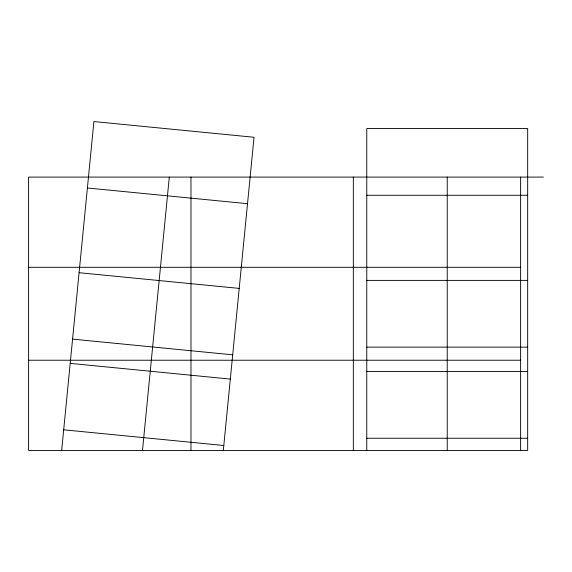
<?xml version="1.0" encoding="UTF-8"?>
<svg xmlns="http://www.w3.org/2000/svg" width="572" height="572" viewBox="0 0 572 572"><rect width="100%" height="100%" fill="white"/><g stroke="black" fill="none" stroke-linecap="round" stroke-linejoin="round"><path stroke-width="0.86" d="M190.969 450.436L190.969 177.091M353.332 450.436L353.332 177.091M61.662 450.436L93.908 121.564L254.032 137.266L223.323 450.436M142.492 450.436L169.298 177.091M543.4 177.091L28.6 177.091L28.6 450.436L527.67 450.436L527.67 128.536L366.774 128.536L366.774 450.436M366.774 195.274L527.67 195.274M28.6 267.296L520.62 267.296M366.774 280.387L527.67 280.387M366.774 347.132L527.67 347.132M28.6 360.231L520.62 360.231M366.774 371.507L527.67 371.507M366.774 438.245L527.67 438.245M87.394 187.988L247.519 203.689M79.086 272.701L239.218 288.402M72.572 339.125L232.704 354.826M70.199 363.377L230.323 379.079M63.685 429.801L223.809 445.502M520.62 177.091L520.62 450.436M447.225 177.091L447.225 450.436"/></g></svg>
